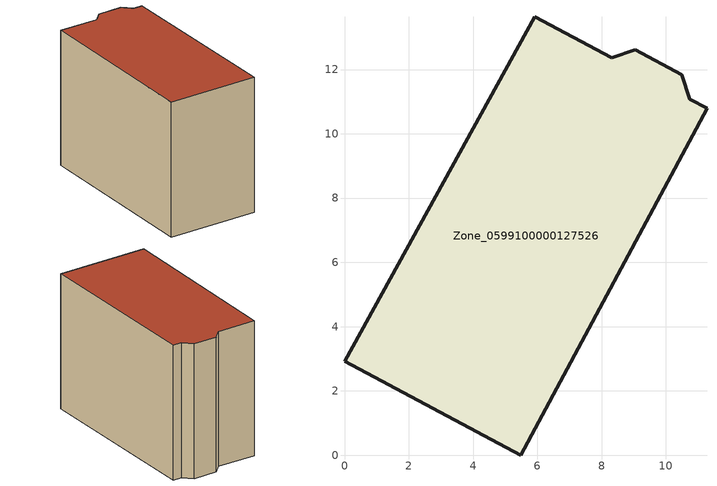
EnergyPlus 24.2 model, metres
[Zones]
Zone_0599100000127526
 floor ground (C_G): 0,2.92 5.92,13.64 8.31,12.37 9.05,12.62 10.5,11.84 10.75,11.08 11.28,10.79 5.48,0 z0
 wall outside (C_F): 5.48,0 11.28,10.79 10.75,11.08 10.5,11.84 9.05,12.62 8.31,12.37 5.92,13.64 0,2.92 5.48,0 z0:9.21
 roof outside (C_R): 10.5,11.84 9.05,12.62 8.31,12.37 5.92,13.64 0,2.92 5.48,0 11.28,10.79 10.75,11.08 z9.21
[BUILDING]
Pand.0599100000127526: North Axis=0; Terrain=City; Loads Convergence Tolerance Value=0.04; Temperature Convergence Tolerance Value=0.4; Solar Distribution=FullExterior; Maximum Number of Warmup Days=25; Minimum Number of Warmup Days=1
[Site:Location]
Rotterdam.The.Hague.AP_ZH_NLD Design_Conditions: Latitude=51.96; Longitude=4.45; Time Zone=1; Elevation=-4.5
[SITE:GROUNDTEMPERATURE:BUILDINGSURFACE]
18, 18, 18, 18, 18, 18, 18, 18, 18, 18, 18, 18
[MATERIAL] Thermal Absorptance=0.9; Solar Absorptance=0.7; Visible Absorptance=0.7
Name | Roughness | Thickness | Conductivity | Density | Specific Heat
G.TI.1946 | MediumSmooth | 0.15 | 1 | 540 | 1210
F.TI.1946 | Rough | 0.3 | 0.857143 | 1920 | 840
R.TI.1946 | MediumRough | 0.2 | 0.1 | 1500 | 1000
[CONSTRUCTION]
C_G: G.TI.1946
C_F: F.TI.1946
C_R: R.TI.1946
[ZONE]
Zone_0599100000127526: Type=1; Multiplier=1; Ceiling Height=Autocalculate; Volume=Autocalculate; Floor Area=autocalculate; Part of Total Floor Area=Yes
[ZONEINFILTRATION:DESIGNFLOWRATE]
Infil_Zone_0599100000127526: Zone or ZoneList or Space or SpaceList=Zone_0599100000127526; Schedule=AlwaysOn; Design Flow Rate Calculation Method=Flow/Area; Flow Rate per Floor Area=0.003; Constant Term Coefficient=1; Temperature Term Coefficient=0; Velocity Term Coefficient=0; Velocity Squared Term Coefficient=0
[HVACTEMPLATE:ZONE:IDEALLOADSAIRSYSTEM]
Zone_0599100000127526: Maximum Heating Supply Air Temperature=50; Minimum Cooling Supply Air Temperature=13; Maximum Heating Supply Air Humidity Ratio=0.0156; Minimum Cooling Supply Air Humidity Ratio=0.0077; Heating Limit=NoLimit; Cooling Limit=NoLimit; Dehumidification Control Type=ConstantSensibleHeatRatio; Cooling Sensible Heat Ratio=0.7; Dehumidification Setpoint=60; Humidification Control Type=None; Humidification Setpoint=30; Outdoor Air Method=None; Outdoor Air Flow Rate per Person=0.00944; Outdoor Air Flow Rate per Zone Floor Area=0; Outdoor Air Flow Rate per Zone=0; Demand Controlled Ventilation Type=None; Outdoor Air Economizer Type=NoEconomizer; Heat Recovery Type=None; Sensible Heat Recovery Effectiveness=0.7; Latent Heat Recovery Effectiveness=0.65
[ZONECONTROL:THERMOSTAT]
ThermostatControl_Zone_0599100000127526: Zone or ZoneList=Zone_0599100000127526; Control Type Schedule=DualSetpointControlType; Control 1=Thermostat_Zone_0599100000127526; Temperature Difference Between Cutout And Setpoint=0
[THERMOSTATSETPOINT:DUALSETPOINT]
Thermostat_Zone_0599100000127526: Heating Setpoint Temperature Schedule=HeatingSetpoint_Zone_0599100000127526; Cooling Setpoint Temperature Schedule=CoolingSetpoint_Zone_0599100000127526
[SCHEDULE:COMPACT]
HeatingSetpoint_Zone_0599100000127526: Through: 12/31, For: AllDays, Until: 24:00, 21
CoolingSetpoint_Zone_0599100000127526: Through: 12/31, For: AllDays, Until: 24:00, 24
DualSetpointControlType: Through: 12/31, For: AllDays, Until: 24:00, 4
AlwaysOn: Through: 12/31, For: AllDays, Until: 24:00, 1
